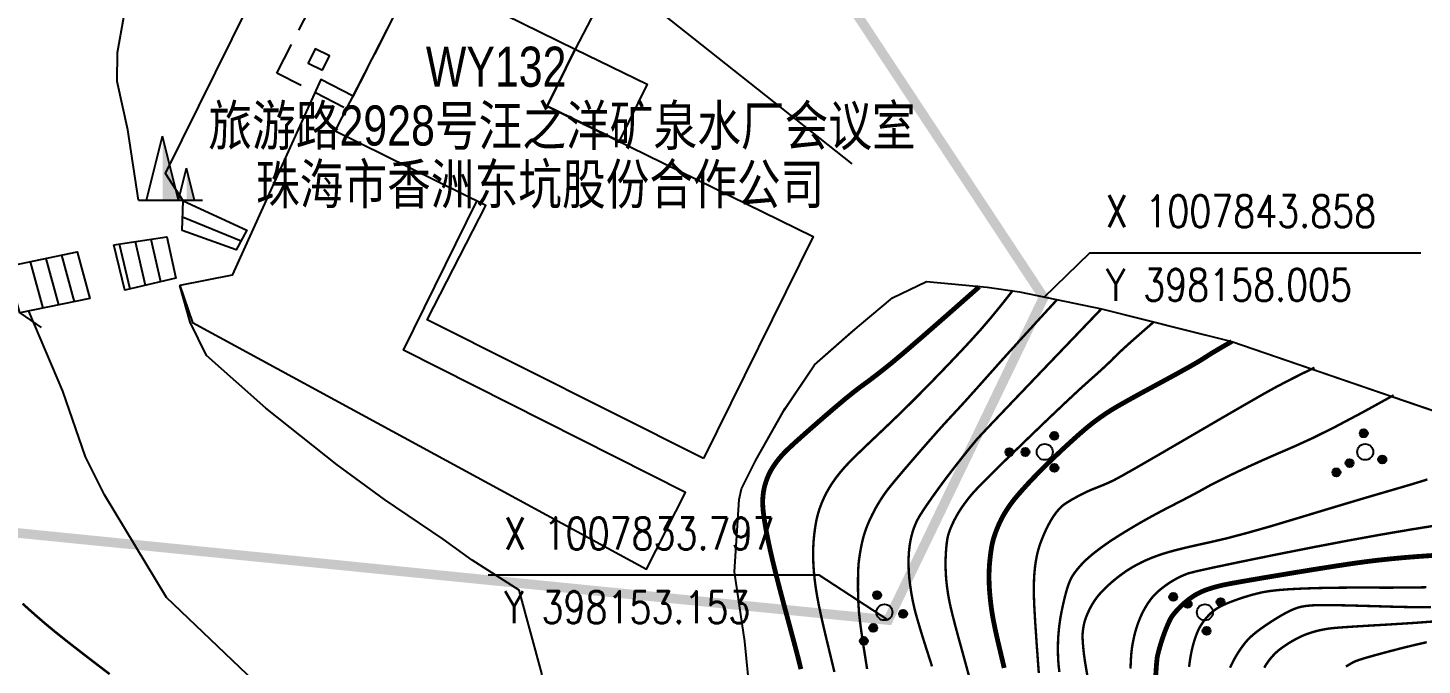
# Model space of a CAD drawing. Extents: x 396500 to 398250, y 1005980 to 1008200.
# Drawn here: x 398126.31 to 398169.81, y 1007832.39 to 1007852.26 of the extents above; entities that cross this region are included whole.
import ezdxf
from ezdxf.enums import TextEntityAlignment as Align

# ---------------------------------------------------------------- set-up
doc = ezdxf.new("R2010")
doc.units = 0
doc.header["$LTSCALE"] = 0.5
doc.linetypes.add('X5', pattern=[3, 2, -1])
doc.layers.get('0').update_dxf_attribs({"linetype": 'CONTINUOUS'})
doc.layers.add('ASSIST', color=7, linetype='CONTINUOUS', plot=False)
for name, color, linetype in [('DGX', 2, 'CONTINUOUS'), ('DLDW', 11, 'CONTINUOUS'), ('DLSS', 4, 'CONTINUOUS'), ('DMTZ', 3, 'CONTINUOUS'), ('JMD', 6, 'CONTINUOUS'), ('ZBTZ', 3, 'CONTINUOUS'), ('权属人', 160, 'CONTINUOUS'), ('用地红线', 1, 'CONTINUOUS'), ('编号', 90, 'CONTINUOUS'), ('门牌号', 1, 'CONTINUOUS')]:
    doc.layers.add(name, color=color, linetype=linetype)
doc.styles.add('HZ', font='rs.shx', dxfattribs={"width": 0.8, "bigfont": 'hztxt.shx'})
doc.styles.add('细等线体', font='长等线体_0.TTF', dxfattribs={"width": 0.8})
doc.linetypes.add('10421', pattern='A,2,[150,AAA.SHX,S=1,R=0,X=0,Y=1],1e-11', length=2)
doc.linetypes.add('10422', pattern='A,2,[150,AAA.SHX,S=1,R=0,X=0,Y=1],2,[177,AAA.SHX,S=1,R=0,X=0,Y=0.8],1e-09', length=4)
doc.linetypes.add('1161', pattern='A,0,[149,AAA.SHX,S=0.15,R=0,X=0,Y=0],-1.6', length=1.6)

# ---------------------------------------------------------------- blocks, each defined once
blk = doc.blocks.new('gc021')
for p, q in [((-1.5, 0), (-0.5, 4)), ((0.5, 0), (-0.5, 4)), ((0.5, 0), (1, 2)), ((1.5, 0), (1, 2)), ((-2, 0), (2, 0))]:
    blk.add_line(p, q)
for points in [[(-0.5, 4), (0.5, 0), (-0.5, 0)], [(1, 2), (1.5, 0), (1, 0)]]:
    blk.add_solid(points)
blk = doc.blocks.new('gc291')
blk.add_lwpolyline([(-0.5, -0.5), (0.5, -0.5), (0.5, 0.5), (-0.5, 0.5), (-0.5, -0.5)])
blk = doc.blocks.new('*U110')
at = {"linetype": 'Continuous'}
for points in [[(-0.25, 2.2), (-0.238, 2.123), (-0.238, 2.277)], [(-0.238, 2.277), (-0.202, 2.053), (-0.202, 2.347)], [(-0.202, 2.053), (-0.238, 2.277), (-0.238, 2.123)], [(-0.202, 2.347), (-0.147, 1.998), (-0.147, 2.402)], [(-0.147, 1.998), (-0.202, 2.347), (-0.202, 2.053)], [(-0.147, 2.402), (-0.077, 1.962), (-0.077, 2.438)], [(-0.077, 1.962), (-0.147, 2.402), (-0.147, 1.998)], [(-0.077, 2.438), (0, 1.95), (0, 2.45)], [(0, 1.95), (-0.077, 2.438), (-0.077, 1.962)], [(0, 2.45), (0.077, 1.962), (0.077, 2.438)], [(0.077, 1.962), (0, 2.45), (0, 1.95)], [(0.077, 2.438), (0.147, 1.998), (0.147, 2.402)], [(0.147, 1.998), (0.077, 2.438), (0.077, 1.962)], [(0.147, 2.402), (0.202, 2.053), (0.202, 2.347)], [(0.202, 2.053), (0.147, 2.402), (0.147, 1.998)], [(0.202, 2.347), (0.238, 2.123), (0.238, 2.277)], [(0.238, 2.123), (0.202, 2.347), (0.202, 2.053)], [(0.25, 2.2), (0.238, 2.277), (0.238, 2.123)]]:
    blk.add_solid(points, dxfattribs=at)
blk = doc.blocks.new('*U109')
at = {"linetype": 'Continuous'}
for points in [[(-0.25, 1.2), (-0.238, 1.123), (-0.238, 1.277)], [(-0.238, 1.277), (-0.202, 1.053), (-0.202, 1.347)], [(-0.202, 1.053), (-0.238, 1.277), (-0.238, 1.123)], [(-0.202, 1.347), (-0.147, 0.998), (-0.147, 1.402)], [(-0.147, 0.998), (-0.202, 1.347), (-0.202, 1.053)], [(-0.147, 1.402), (-0.077, 0.962), (-0.077, 1.438)], [(-0.077, 0.962), (-0.147, 1.402), (-0.147, 0.998)], [(-0.077, 1.438), (0, 0.95), (0, 1.45)], [(0, 0.95), (-0.077, 1.438), (-0.077, 0.962)], [(0, 1.45), (0.077, 0.962), (0.077, 1.438)], [(0.077, 0.962), (0, 1.45), (0, 0.95)], [(0.077, 1.438), (0.147, 0.998), (0.147, 1.402)], [(0.147, 0.998), (0.077, 1.438), (0.077, 0.962)], [(0.147, 1.402), (0.202, 1.053), (0.202, 1.347)], [(0.202, 1.053), (0.147, 1.402), (0.147, 0.998)], [(0.202, 1.347), (0.238, 1.123), (0.238, 1.277)], [(0.238, 1.123), (0.202, 1.347), (0.202, 1.053)], [(0.25, 1.2), (0.238, 1.277), (0.238, 1.123)]]:
    blk.add_solid(points, dxfattribs=at)
blk = doc.blocks.new('*U108')
at = {"linetype": 'Continuous'}
for points in [[(-1.25, -0.6), (-1.238, -0.677), (-1.238, -0.523)], [(-1.238, -0.523), (-1.202, -0.747), (-1.202, -0.453)], [(-1.202, -0.747), (-1.238, -0.523), (-1.238, -0.677)], [(-1.202, -0.453), (-1.147, -0.802), (-1.147, -0.398)], [(-1.147, -0.802), (-1.202, -0.453), (-1.202, -0.747)], [(-1.147, -0.398), (-1.077, -0.838), (-1.077, -0.362)], [(-1.077, -0.838), (-1.147, -0.398), (-1.147, -0.802)], [(-1.077, -0.362), (-1, -0.85), (-1, -0.35)], [(-1, -0.85), (-1.077, -0.362), (-1.077, -0.838)], [(-1, -0.35), (-0.923, -0.838), (-0.923, -0.362)], [(-0.923, -0.838), (-1, -0.35), (-1, -0.85)], [(-0.923, -0.362), (-0.853, -0.802), (-0.853, -0.398)], [(-0.853, -0.802), (-0.923, -0.362), (-0.923, -0.838)], [(-0.853, -0.398), (-0.798, -0.747), (-0.798, -0.453)], [(-0.798, -0.747), (-0.853, -0.398), (-0.853, -0.802)], [(-0.798, -0.453), (-0.762, -0.677), (-0.762, -0.523)], [(-0.762, -0.677), (-0.798, -0.453), (-0.798, -0.747)], [(-0.75, -0.6), (-0.762, -0.523), (-0.762, -0.677)]]:
    blk.add_solid(points, dxfattribs=at)
blk = doc.blocks.new('*U107')
at = {"linetype": 'Continuous'}
for points in [[(0.75, -0.6), (0.762, -0.677), (0.762, -0.523)], [(0.762, -0.523), (0.798, -0.747), (0.798, -0.453)], [(0.798, -0.747), (0.762, -0.523), (0.762, -0.677)], [(0.798, -0.453), (0.853, -0.802), (0.853, -0.398)], [(0.853, -0.802), (0.798, -0.453), (0.798, -0.747)], [(0.853, -0.398), (0.923, -0.838), (0.923, -0.362)], [(0.923, -0.838), (0.853, -0.398), (0.853, -0.802)], [(0.923, -0.362), (1, -0.85), (1, -0.35)], [(1, -0.85), (0.923, -0.362), (0.923, -0.838)], [(1, -0.35), (1.077, -0.838), (1.077, -0.362)], [(1.077, -0.838), (1, -0.35), (1, -0.85)], [(1.077, -0.362), (1.147, -0.802), (1.147, -0.398)], [(1.147, -0.802), (1.077, -0.362), (1.077, -0.838)], [(1.147, -0.398), (1.202, -0.747), (1.202, -0.453)], [(1.202, -0.747), (1.147, -0.398), (1.147, -0.802)], [(1.202, -0.453), (1.238, -0.677), (1.238, -0.523)], [(1.238, -0.677), (1.202, -0.453), (1.202, -0.747)], [(1.25, -0.6), (1.238, -0.523), (1.238, -0.677)]]:
    blk.add_solid(points, dxfattribs=at)
blk = doc.blocks.new('gc160')
for centre, radius in [((0, 2.2), 0.25), ((0, 1.2), 0.25), ((0, 0), 0.5), ((-1, -0.6), 0.25), ((1, -0.6), 0.25)]:
    blk.add_circle(centre, radius)
at = {"linetype": 'Continuous'}
for name in ['*U110', '*U109', '*U108', '*U107']:
    blk.add_blockref(name, (0, 0), dxfattribs=at)

msp = doc.modelspace()

# ---------------------------------------------------------------- linework, layer by layer
at = {"layer": 'ASSIST', "linetype": '1161', "flags": 128}
msp.add_lwpolyline([(398142.02, 1007800), (398142.399, 1007801.54), (398142.633, 1007802.773), (398142.931, 1007803.579), (398144.715, 1007805.754), (398145.584, 1007806.956), (398146.799, 1007807.848), (398147.861, 1007808.093), (398149.129, 1007808.343), (398150.764, 1007808.784), (398151.939, 1007809.304), (398152.806, 1007810.069), (398152.944, 1007810.789), (398152.788, 1007811.606), (398151.833, 1007813.402), (398150.283, 1007816.089), (398149.271, 1007817.523), (398148.366, 1007819.301), (398147.802, 1007820.892), (398147.709, 1007822.194), (398147.751, 1007823.22), (398147.993, 1007825.125), (398148.563, 1007828.764), (398148.89, 1007831.01), (398148.677, 1007833.131), (398148.356, 1007835.297), (398148.501, 1007837.554), (398148.576, 1007837.886), (398149.025, 1007838.785), (398149.904, 1007840.345), (398150.85, 1007841.759), (398152.198, 1007842.928), (398153.283, 1007843.843), (398154.353, 1007844.354), (398156.242, 1007844.174), (398157.251, 1007844.031), (398159.807, 1007843.503), (398162.288, 1007842.879), (398163.871, 1007842.482), (398165.328, 1007841.983), (398166.696, 1007841.514), (398168.45, 1007840.912), (398173.781, 1007839.09), (398176.049, 1007838.337), (398178.161, 1007837.694), (398180.78, 1007836.928), (398182.566, 1007836.552), (398184.62, 1007836.189), (398186.394, 1007835.99), (398187.912, 1007836.12), (398189.201, 1007837.141), (398189.776, 1007838.251), (398190.12, 1007840.29), (398190.17, 1007842.598), (398190.403, 1007844.951), (398189.043, 1007847.627), (398186.439, 1007850.026), (398182.225, 1007851.659), (398179.103, 1007852.385), (398176.647, 1007852.937), (398174.727, 1007853.334), (398173.11, 1007853.669), (398168.439, 1007854.649), (398165.563, 1007855.29), (398158.789, 1007856.801), (398153.979, 1007858.808), (398149.396, 1007860.72), (398144.127, 1007864.7), (398142.759, 1007865.981), (398141.282, 1007867.363), (398140.55, 1007868.563), (398140.208, 1007869.78), (398140.511, 1007870.688), (398141.35, 1007871.773), (398142.86, 1007872.958), (398144.688, 1007874.352), (398146.121, 1007875.954), (398147.886, 1007878.704), (398148.807, 1007881.026), (398149.69, 1007882.6), (398150.822, 1007883.944), (398152.833, 1007885.552), (398155.084, 1007887.155), (398157.453, 1007888.399), (398159.821, 1007889.906), (398164.065, 1007891.774), (398167.151, 1007892.546), (398170.237, 1007892.763), (398172.231, 1007893.077), (398178.906, 1007894.329), (398187.893, 1007896.515), (398196.105, 1007897.363), (398198.497, 1007897.051), (398200.566, 1007896.587), (398204.507, 1007893.102), (398206.423, 1007891.187), (398209.498, 1007887.729), (398210.612, 1007887.806), (398213.195, 1007888.289), (398215.918, 1007889.203), (398220.573, 1007891.299), (398223.366, 1007894.936), (398225.772, 1007898.967), (398226.909, 1007900.593), (398227.45, 1007901.366), (398230.002, 1007904.286), (398230.914, 1007907.707), (398230.508, 1007910.965), (398230.735, 1007912.853), (398231.346, 1007914.53), (398231.704, 1007915.899), (398231.592, 1007917.4), (398230.516, 1007919.105), (398228.421, 1007920.266), (398226.188, 1007921.034), (398222.702, 1007920.758), (398220.157, 1007919.683), (398213.382, 1007916.314), (398211.653, 1007915.256), (398209.807, 1007914.296), (398207.213, 1007913.194), (398202.736, 1007911.958), (398198.513, 1007911.002), (398193.866, 1007910.829), (398191.118, 1007910.959), (398186.311, 1007911.089), (398183.26, 1007910.44), (398179.978, 1007908.815), (398175.69, 1007907.289), (398170.96, 1007906.391), (398164.865, 1007905.89), (398161.238, 1007904.319), (398157.823, 1007902.535), (398156.043, 1007901.477), (398153.127, 1007900.483), (398149.688, 1007899.603), (398147.117, 1007899.74), (398147.354, 1007906.259), (398146.727, 1007907.847), (398146.513, 1007910.403), (398146.692, 1007913.316), (398146.601, 1007914.543), (398146.316, 1007915.086), (398146.17, 1007915.27), (398146.043, 1007915.397), (398143.818, 1007916.025), (398133.841, 1007918.172), (398117.646, 1007921.722), (398115.495, 1007921.191), (398113.43, 1007918.324), (398111.271, 1007914.72), (398111.659, 1007911.426), (398111.138, 1007910.755), (398109.996, 1007910.755), (398105.411, 1007912.155), (398094.726, 1007914.446), (398089.329, 1007915.756), (398084.446, 1007917.001), (398081.014, 1007918.354), (398077.754, 1007918.158), (398074.291, 1007917.473), (398072.136, 1007917.258), (398058.971, 1007918.699), (398029.655, 1007921.908), (398021.04, 1007925.602), (398010.909, 1007927.444), (398008.421, 1007927.59), (398003.074, 1007927.335), (398001.194, 1007927.455), (398000.225, 1007927.796), (398000.036, 1007927.87)], dxfattribs=at)
at = {"layer": 'ASSIST', "linetype": 'Continuous', "flags": 128}
for points in [[(398131.123, 1007845.943), (398131.159, 1007846.866), (398133.145, 1007845.956), (398132.812, 1007845.343)], [(398128.998, 1007845.5), (398130.645, 1007845.75), (398130.929, 1007844.463), (398129.333, 1007844.085)], [(398125.664, 1007844.821), (398127.848, 1007845.276), (398128.244, 1007843.827), (398126.06, 1007843.372)]]:
    msp.add_lwpolyline(points, close=True, dxfattribs=at)
at = {"layer": 'DGX', "color": 3, "linetype": 'Continuous', "lineweight": -2, "const_width": 0.15}
for points in [[(398150.43, 1007832.267), (398150.341, 1007832.628), (398150.216, 1007833.103), (398150.057, 1007833.694), (398149.893, 1007834.302), (398149.754, 1007834.829), (398149.64, 1007835.274), (398149.55, 1007835.639), (398149.477, 1007835.953), (398149.413, 1007836.25), (398149.357, 1007836.529), (398149.311, 1007836.79), (398149.274, 1007837.027), (398149.25, 1007837.233), (398149.238, 1007837.408), (398149.238, 1007837.554), (398149.248, 1007837.68), (398149.263, 1007837.799), (398149.284, 1007837.911), (398149.311, 1007838.016), (398149.341, 1007838.114), (398149.373, 1007838.204), (398149.407, 1007838.288), (398149.442, 1007838.363), (398149.479, 1007838.436), (398149.522, 1007838.511), (398149.57, 1007838.587), (398149.622, 1007838.664), (398149.68, 1007838.744), (398149.745, 1007838.826), (398149.817, 1007838.912), (398149.897, 1007839), (398150.028, 1007839.13), (398150.256, 1007839.341), (398150.581, 1007839.631), (398151.003, 1007840.002), (398151.439, 1007840.378), (398151.804, 1007840.686), (398152.099, 1007840.924), (398152.324, 1007841.094), (398152.525, 1007841.24), (398152.748, 1007841.409), (398152.993, 1007841.6), (398153.26, 1007841.814), (398153.639, 1007842.132), (398154.221, 1007842.633), (398155.004, 1007843.318), (398155.99, 1007844.186)], [(398163.871, 1007842.482), (398163.578, 1007842.314), (398163.336, 1007842.172), (398163.145, 1007842.055), (398163.005, 1007841.963), (398162.831, 1007841.855), (398162.54, 1007841.688), (398162.13, 1007841.461), (398161.603, 1007841.175), (398161.07, 1007840.887), (398160.644, 1007840.652), (398160.326, 1007840.472), (398160.115, 1007840.347), (398159.959, 1007840.246), (398159.805, 1007840.141), (398159.653, 1007840.032), (398159.504, 1007839.919), (398159.336, 1007839.783), (398159.129, 1007839.605), (398158.882, 1007839.384), (398158.596, 1007839.122), (398158.302, 1007838.845), (398158.032, 1007838.583), (398157.786, 1007838.335), (398157.564, 1007838.102), (398157.37, 1007837.89), (398157.209, 1007837.707), (398157.08, 1007837.553), (398156.984, 1007837.427), (398156.908, 1007837.319), (398156.841, 1007837.217), (398156.782, 1007837.121), (398156.731, 1007837.032), (398156.684, 1007836.944), (398156.639, 1007836.851), (398156.595, 1007836.755), (398156.553, 1007836.654), (398156.513, 1007836.553), (398156.478, 1007836.454), (398156.446, 1007836.357), (398156.42, 1007836.262), (398156.395, 1007836.157), (398156.372, 1007836.028), (398156.35, 1007835.876), (398156.329, 1007835.701), (398156.312, 1007835.512), (398156.302, 1007835.322), (398156.299, 1007835.128), (398156.303, 1007834.933), (398156.314, 1007834.732), (398156.331, 1007834.525), (398156.354, 1007834.311), (398156.384, 1007834.09), (398156.426, 1007833.837), (398156.488, 1007833.527), (398156.57, 1007833.158), (398156.671, 1007832.733), (398156.773, 1007832.305)], [(398170.15, 1007835.811), (398169.672, 1007835.779), (398169.251, 1007835.745), (398168.844, 1007835.707), (398168.452, 1007835.666), (398168.074, 1007835.62), (398167.642, 1007835.561), (398167.087, 1007835.477), (398166.408, 1007835.37), (398165.605, 1007835.239), (398164.83, 1007835.109), (398164.234, 1007835.007), (398163.817, 1007834.932), (398163.579, 1007834.884), (398163.433, 1007834.848), (398163.294, 1007834.81), (398163.162, 1007834.769), (398163.036, 1007834.725), (398162.915, 1007834.675), (398162.797, 1007834.616), (398162.682, 1007834.548), (398162.57, 1007834.47), (398162.464, 1007834.387), (398162.366, 1007834.305), (398162.277, 1007834.222), (398162.196, 1007834.139), (398162.125, 1007834.06), (398162.066, 1007833.989), (398162.018, 1007833.926), (398161.981, 1007833.871), (398161.949, 1007833.813), (398161.913, 1007833.739), (398161.873, 1007833.649), (398161.829, 1007833.544), (398161.784, 1007833.429), (398161.74, 1007833.309), (398161.698, 1007833.186), (398161.657, 1007833.057), (398161.62, 1007832.932), (398161.589, 1007832.818), (398161.564, 1007832.715), (398161.544, 1007832.624), (398161.523, 1007832.404), (398161.491, 1007831.918)]]:
    msp.add_lwpolyline(points, dxfattribs=at)
at = {"layer": 'DGX', "linetype": 'Continuous', "const_width": 0.075}
for points in [[(398157.042, 1007844.076), (398156.699, 1007843.64), (398156.369, 1007843.237), (398156.052, 1007842.867), (398155.747, 1007842.529), (398155.442, 1007842.201), (398155.118, 1007841.859), (398154.779, 1007841.505), (398154.421, 1007841.137), (398154.05, 1007840.76), (398153.667, 1007840.38), (398153.271, 1007839.997), (398152.864, 1007839.61), (398152.49, 1007839.256), (398152.194, 1007838.971), (398151.976, 1007838.755), (398151.836, 1007838.609), (398151.739, 1007838.499), (398151.65, 1007838.393), (398151.569, 1007838.291), (398151.496, 1007838.194), (398151.43, 1007838.099), (398151.368, 1007838.005), (398151.311, 1007837.913), (398151.258, 1007837.822), (398151.21, 1007837.731), (398151.164, 1007837.639), (398151.121, 1007837.546), (398151.081, 1007837.453), (398151.044, 1007837.356), (398151.008, 1007837.257), (398150.976, 1007837.154), (398150.946, 1007837.048), (398150.918, 1007836.929), (398150.891, 1007836.787), (398150.866, 1007836.622), (398150.842, 1007836.434), (398150.823, 1007836.228), (398150.813, 1007836.011), (398150.812, 1007835.783), (398150.819, 1007835.544), (398150.836, 1007835.295), (398150.862, 1007835.04), (398150.897, 1007834.777), (398150.942, 1007834.507), (398151.003, 1007834.192), (398151.09, 1007833.791), (398151.203, 1007833.306), (398151.341, 1007832.736), (398151.475, 1007832.178)], [(398158.423, 1007843.789), (398157.774, 1007843.082), (398157.2, 1007842.453), (398156.701, 1007841.902), (398156.279, 1007841.429), (398155.918, 1007841.024), (398155.608, 1007840.678), (398155.347, 1007840.392), (398155.135, 1007840.165), (398154.924, 1007839.937), (398154.663, 1007839.647), (398154.352, 1007839.294), (398153.991, 1007838.879), (398153.644, 1007838.476), (398153.376, 1007838.158), (398153.184, 1007837.924), (398153.071, 1007837.776), (398152.999, 1007837.672), (398152.932, 1007837.571), (398152.87, 1007837.473), (398152.813, 1007837.378), (398152.759, 1007837.282), (398152.705, 1007837.18), (398152.651, 1007837.074), (398152.597, 1007836.963), (398152.546, 1007836.85), (398152.5, 1007836.74), (398152.458, 1007836.631), (398152.422, 1007836.525), (398152.389, 1007836.416), (398152.358, 1007836.3), (398152.33, 1007836.178), (398152.304, 1007836.049), (398152.28, 1007835.919), (398152.261, 1007835.795), (398152.244, 1007835.678), (398152.231, 1007835.567), (398152.222, 1007835.44), (398152.215, 1007835.273), (398152.211, 1007835.067), (398152.21, 1007834.822), (398152.214, 1007834.56), (398152.224, 1007834.302), (398152.242, 1007834.049), (398152.267, 1007833.801), (398152.311, 1007833.468), (398152.387, 1007832.957), (398152.495, 1007832.271)], [(398159.807, 1007843.503), (398158.176, 1007841.802), (398156.986, 1007840.557), (398156.236, 1007839.77), (398155.927, 1007839.439), (398155.823, 1007839.315), (398155.687, 1007839.15), (398155.521, 1007838.942), (398155.323, 1007838.692), (398155.114, 1007838.423), (398154.913, 1007838.158), (398154.72, 1007837.897), (398154.535, 1007837.639), (398154.37, 1007837.402), (398154.236, 1007837.203), (398154.134, 1007837.042), (398154.064, 1007836.919), (398154.012, 1007836.81), (398153.963, 1007836.689), (398153.919, 1007836.558), (398153.879, 1007836.416), (398153.846, 1007836.263), (398153.819, 1007836.099), (398153.801, 1007835.925), (398153.79, 1007835.74), (398153.787, 1007835.546), (398153.794, 1007835.342), (398153.81, 1007835.129), (398153.835, 1007834.907), (398153.868, 1007834.682), (398153.907, 1007834.461), (398153.952, 1007834.245), (398154.004, 1007834.032), (398154.078, 1007833.769), (398154.188, 1007833.401), (398154.336, 1007832.929), (398154.521, 1007832.353)], [(398161.443, 1007843.098), (398160.98, 1007842.694), (398160.618, 1007842.373), (398160.357, 1007842.134), (398160.198, 1007841.978), (398160.07, 1007841.849), (398159.902, 1007841.69), (398159.695, 1007841.501), (398159.448, 1007841.282), (398159.123, 1007840.989), (398158.681, 1007840.577), (398158.122, 1007840.047), (398157.446, 1007839.397), (398156.79, 1007838.761), (398156.29, 1007838.269), (398155.948, 1007837.922), (398155.762, 1007837.719), (398155.659, 1007837.592), (398155.565, 1007837.469), (398155.48, 1007837.351), (398155.404, 1007837.239), (398155.335, 1007837.129), (398155.272, 1007837.018), (398155.213, 1007836.907), (398155.16, 1007836.797), (398155.112, 1007836.689), (398155.073, 1007836.59), (398155.041, 1007836.499), (398155.017, 1007836.416), (398154.997, 1007836.321), (398154.98, 1007836.197), (398154.964, 1007836.044), (398154.951, 1007835.861), (398154.943, 1007835.661), (398154.943, 1007835.459), (398154.95, 1007835.254), (398154.965, 1007835.046), (398154.988, 1007834.835), (398155.018, 1007834.623), (398155.057, 1007834.408), (398155.103, 1007834.192), (398155.163, 1007833.944), (398155.243, 1007833.634), (398155.343, 1007833.261), (398155.463, 1007832.827), (398155.584, 1007832.385), (398155.691, 1007831.99)], [(398166.454, 1007841.669), (398166.108, 1007841.5), (398165.79, 1007841.341), (398165.499, 1007841.192), (398165.236, 1007841.053), (398164.884, 1007840.858), (398164.327, 1007840.539), (398163.564, 1007840.098), (398162.595, 1007839.534), (398161.641, 1007838.979), (398160.922, 1007838.564), (398160.44, 1007838.291), (398160.192, 1007838.157), (398160.061, 1007838.095), (398159.925, 1007838.035), (398159.786, 1007837.977), (398159.642, 1007837.921), (398159.494, 1007837.862), (398159.343, 1007837.794), (398159.187, 1007837.718), (398159.026, 1007837.633), (398158.877, 1007837.549), (398158.754, 1007837.475), (398158.658, 1007837.412), (398158.588, 1007837.359), (398158.53, 1007837.306), (398158.469, 1007837.24), (398158.405, 1007837.163), (398158.338, 1007837.073), (398158.27, 1007836.972), (398158.202, 1007836.857), (398158.134, 1007836.73), (398158.066, 1007836.59), (398158.002, 1007836.446), (398157.945, 1007836.307), (398157.895, 1007836.173), (398157.853, 1007836.044), (398157.816, 1007835.911), (398157.784, 1007835.767), (398157.757, 1007835.611), (398157.733, 1007835.443), (398157.715, 1007835.26), (398157.703, 1007835.059), (398157.697, 1007834.841), (398157.697, 1007834.604), (398157.709, 1007834.266), (398157.739, 1007833.744), (398157.787, 1007833.037), (398157.852, 1007832.146)], [(398168.922, 1007840.807), (398167.956, 1007840.275), (398167.114, 1007839.829), (398166.397, 1007839.472), (398165.804, 1007839.202), (398165.295, 1007838.983), (398164.831, 1007838.779), (398164.411, 1007838.589), (398164.036, 1007838.414), (398163.709, 1007838.257), (398163.433, 1007838.12), (398163.209, 1007838.005), (398163.036, 1007837.91), (398162.868, 1007837.816), (398162.658, 1007837.703), (398162.405, 1007837.57), (398162.11, 1007837.418), (398161.809, 1007837.263), (398161.538, 1007837.12), (398161.297, 1007836.989), (398161.086, 1007836.87), (398160.892, 1007836.758), (398160.702, 1007836.645), (398160.515, 1007836.532), (398160.333, 1007836.419), (398160.154, 1007836.305), (398159.979, 1007836.187), (398159.808, 1007836.065), (398159.642, 1007835.94), (398159.486, 1007835.815), (398159.347, 1007835.693), (398159.225, 1007835.574), (398159.12, 1007835.459), (398159.032, 1007835.353), (398158.961, 1007835.26), (398158.906, 1007835.18), (398158.867, 1007835.113), (398158.838, 1007835.051), (398158.808, 1007834.982), (398158.78, 1007834.907), (398158.751, 1007834.826), (398158.722, 1007834.73), (398158.69, 1007834.614), (398158.655, 1007834.476), (398158.617, 1007834.316), (398158.581, 1007834.151), (398158.55, 1007833.999), (398158.525, 1007833.858), (398158.506, 1007833.73), (398158.49, 1007833.608), (398158.477, 1007833.488), (398158.466, 1007833.369), (398158.458, 1007833.251), (398158.452, 1007833.129), (398158.449, 1007832.997), (398158.448, 1007832.855), (398158.451, 1007832.703), (398158.458, 1007832.541), (398158.472, 1007832.366), (398158.494, 1007832.178)], [(398159.365, 1007832.072), (398159.297, 1007832.473), (398159.258, 1007832.753), (398159.237, 1007832.955), (398159.224, 1007833.121), (398159.217, 1007833.251), (398159.217, 1007833.345), (398159.223, 1007833.422), (398159.233, 1007833.505), (398159.247, 1007833.592), (398159.265, 1007833.683), (398159.291, 1007833.781), (398159.328, 1007833.888), (398159.375, 1007834.005), (398159.434, 1007834.13), (398159.501, 1007834.256), (398159.574, 1007834.376), (398159.652, 1007834.488), (398159.736, 1007834.593), (398159.828, 1007834.694), (398159.93, 1007834.798), (398160.042, 1007834.902), (398160.163, 1007835.008), (398160.289, 1007835.111), (398160.414, 1007835.207), (398160.538, 1007835.296), (398160.661, 1007835.377), (398160.787, 1007835.454), (398160.921, 1007835.528), (398161.062, 1007835.6), (398161.21, 1007835.669), (398161.368, 1007835.735), (398161.537, 1007835.799), (398161.719, 1007835.861), (398161.913, 1007835.92), (398162.144, 1007835.983), (398162.438, 1007836.055), (398162.795, 1007836.137), (398163.215, 1007836.229), (398163.724, 1007836.348), (398164.348, 1007836.513), (398165.087, 1007836.722), (398165.941, 1007836.978), (398166.811, 1007837.241), (398167.595, 1007837.476), (398168.295, 1007837.683), (398168.909, 1007837.862), (398169.462, 1007838.024), (398169.977, 1007838.181)], [(398170.384, 1007836.769), (398169.478, 1007836.623), (398168.536, 1007836.463), (398167.511, 1007836.277), (398166.401, 1007836.066), (398165.207, 1007835.829), (398164.111, 1007835.606), (398163.297, 1007835.435), (398162.763, 1007835.317), (398162.511, 1007835.252), (398162.401, 1007835.209), (398162.292, 1007835.162), (398162.185, 1007835.109), (398162.08, 1007835.051), (398161.978, 1007834.99), (398161.88, 1007834.926), (398161.786, 1007834.86), (398161.696, 1007834.792), (398161.612, 1007834.723), (398161.537, 1007834.656), (398161.47, 1007834.591), (398161.412, 1007834.528), (398161.359, 1007834.462), (398161.306, 1007834.391), (398161.253, 1007834.314), (398161.2, 1007834.231), (398161.149, 1007834.143), (398161.099, 1007834.05), (398161.052, 1007833.952), (398161.007, 1007833.849), (398160.964, 1007833.742), (398160.925, 1007833.634), (398160.89, 1007833.523), (398160.858, 1007833.411), (398160.83, 1007833.298), (398160.805, 1007833.185), (398160.783, 1007833.074), (398160.764, 1007832.963), (398160.747, 1007832.839), (398160.733, 1007832.684), (398160.722, 1007832.5), (398160.713, 1007832.286)], [(398169.942, 1007834.82), (398169.621, 1007834.813), (398169.211, 1007834.809), (398168.713, 1007834.808), (398168.126, 1007834.809), (398167.521, 1007834.809), (398166.97, 1007834.804), (398166.472, 1007834.793), (398166.027, 1007834.777), (398165.639, 1007834.757), (398165.31, 1007834.731), (398165.041, 1007834.7), (398164.83, 1007834.664), (398164.647, 1007834.621), (398164.456, 1007834.57), (398164.258, 1007834.51), (398164.053, 1007834.441), (398163.86, 1007834.371), (398163.697, 1007834.306), (398163.564, 1007834.245), (398163.461, 1007834.19), (398163.377, 1007834.136), (398163.298, 1007834.078), (398163.225, 1007834.017), (398163.159, 1007833.953), (398163.096, 1007833.886), (398163.036, 1007833.814), (398162.979, 1007833.738), (398162.924, 1007833.658), (398162.872, 1007833.57), (398162.823, 1007833.471), (398162.776, 1007833.361), (398162.732, 1007833.24), (398162.692, 1007833.112), (398162.655, 1007832.982), (398162.624, 1007832.85), (398162.597, 1007832.716), (398162.574, 1007832.585), (398162.556, 1007832.458), (398162.542, 1007832.337)], [(398126.148, 1007834.308), (398126.365, 1007834.112), (398126.596, 1007833.908), (398126.84, 1007833.697), (398127.154, 1007833.437), (398127.596, 1007833.086), (398128.166, 1007832.644), (398128.863, 1007832.111)], [(398163.819, 1007832.312), (398163.883, 1007832.445), (398163.948, 1007832.571), (398164.015, 1007832.69), (398164.084, 1007832.801), (398164.154, 1007832.906), (398164.224, 1007833.002), (398164.293, 1007833.091), (398164.362, 1007833.172), (398164.44, 1007833.252), (398164.538, 1007833.34), (398164.654, 1007833.434), (398164.789, 1007833.534), (398164.936, 1007833.637), (398165.088, 1007833.738), (398165.245, 1007833.837), (398165.406, 1007833.934), (398165.563, 1007834.022), (398165.706, 1007834.094), (398165.834, 1007834.149), (398165.948, 1007834.189), (398166.066, 1007834.217), (398166.203, 1007834.239), (398166.36, 1007834.254), (398166.537, 1007834.263), (398166.784, 1007834.265), (398167.15, 1007834.261), (398167.634, 1007834.25), (398168.236, 1007834.233), (398168.848, 1007834.215), (398169.361, 1007834.203), (398169.774, 1007834.198), (398170.088, 1007834.198)], [(398169.956, 1007833.107), (398169.532, 1007833.009), (398169.111, 1007832.905), (398168.692, 1007832.796), (398168.317, 1007832.694), (398168.031, 1007832.613), (398167.833, 1007832.551), (398167.723, 1007832.51), (398167.655, 1007832.477), (398167.585, 1007832.438), (398167.511, 1007832.395), (398167.434, 1007832.346)]]:
    msp.add_lwpolyline(points, dxfattribs=at)
at = {"layer": 'DGX', "linetype": 'Continuous', "const_width": 0.075, "flags": 128}
msp.add_lwpolyline([(398164.885, 1007832.312), (398164.936, 1007832.397), (398164.992, 1007832.48), (398165.051, 1007832.56), (398165.114, 1007832.637), (398165.181, 1007832.71), (398165.251, 1007832.781), (398165.33, 1007832.85), (398165.421, 1007832.921), (398165.524, 1007832.994), (398165.639, 1007833.069), (398165.758, 1007833.141), (398165.872, 1007833.204), (398165.981, 1007833.26), (398166.086, 1007833.309), (398166.19, 1007833.351), (398166.299, 1007833.39), (398166.411, 1007833.426), (398166.527, 1007833.458), (398166.647, 1007833.486), (398166.77, 1007833.51), (398166.896, 1007833.53), (398167.024, 1007833.546), (398167.233, 1007833.564), (398167.597, 1007833.589), (398168.118, 1007833.621), (398168.794, 1007833.66), (398169.575, 1007833.709), (398170.409, 1007833.771)], dxfattribs=at)
at = {"layer": 'DLSS', "linetype": 'Continuous'}
msp.add_line((398126.06, 1007843.372), (398126.722, 1007842.923), dxfattribs=at)
at = {"layer": 'DMTZ', "linetype": '10422', "flags": 128}
msp.add_lwpolyline([(398131.754, 1007856.453), (398135.506, 1007860.926), (398141.691, 1007856.205), (398152.019, 1007848.027)], dxfattribs=at)
at = {"layer": 'DMTZ', "linetype": '10421', "flags": 128}
for points in [[(398129.764, 1007846.885), (398129.431, 1007849.08), (398129.095, 1007850.591), (398129.106, 1007851.492), (398129.301, 1007852.597), (398129.476, 1007854.082), (398130.518, 1007855.795), (398131.754, 1007856.453)], [(398132.459, 1007800), (398136.052, 1007803.633), (398137.215, 1007804.791), (398140.579, 1007808.632), (398142.569, 1007811.758), (398143.343, 1007813.348), (398143.566, 1007814.566), (398143.083, 1007815.732), (398142.285, 1007816.921), (398139.52, 1007818.564), (398138.241, 1007820.015), (398138.258, 1007820.856), (398138.734, 1007822.667), (398140.189, 1007825.08), (398141.485, 1007827.521), (398142.203, 1007830.423), (398142.343, 1007832.133), (398141.643, 1007834.725), (398140.172, 1007835.665), (398139.271, 1007836.324), (398137.437, 1007837.552), (398135.959, 1007838.636), (398133.739, 1007840.402), (398131.882, 1007842.042), (398131.378, 1007843.087), (398131.051, 1007844.229)], [(398138.413, 1007819.792), (398136.322, 1007822.636), (398134.488, 1007828.671), (398133.841, 1007831.45), (398130.636, 1007834.498), (398128.705, 1007837.705), (398128.106, 1007838.884), (398127.404, 1007840.938), (398126.338, 1007843.43)]]:
    msp.add_lwpolyline(points, dxfattribs=at)
at = {"layer": 'DMTZ', "linetype": '10421'}
msp.add_lwpolyline([(398148.89, 1007831.01), (398148.677, 1007833.131), (398148.356, 1007835.297), (398148.501, 1007837.554), (398148.576, 1007837.886), (398149.025, 1007838.785), (398149.938, 1007840.405), (398150.85, 1007841.759), (398151.998, 1007842.76), (398153.283, 1007843.843), (398154.353, 1007844.354), (398156.242, 1007844.174), (398157.251, 1007844.031), (398159.807, 1007843.503), (398163.876, 1007842.48), (398173.318, 1007839.243)], dxfattribs=at)
at = {"layer": 'JMD', "linetype": 'Continuous'}
for p, q in [((398131.159, 1007846.866), (398133.145, 1007845.956)), ((398131.14, 1007846.366), (398132.965, 1007845.624)), ((398129.162, 1007845.525), (398129.492, 1007844.123)), ((398129.656, 1007845.6), (398129.971, 1007844.236)), ((398130.151, 1007845.675), (398130.45, 1007844.35)), ((398130.645, 1007845.75), (398130.929, 1007844.463)), ((398126.38, 1007844.97), (398126.776, 1007843.521)), ((398126.869, 1007845.072), (398127.265, 1007843.623)), ((398127.359, 1007845.174), (398127.755, 1007843.725)), ((398127.848, 1007845.276), (398128.244, 1007843.827))]:
    msp.add_line(p, q, dxfattribs=at)
at = {"layer": 'JMD', "linetype": 'X5', "elevation": 30.86, "flags": 128}
msp.add_lwpolyline([(398134.084, 1007850.851), (398135.893, 1007854.399), (398138.067, 1007853.29), (398136.257, 1007849.742)], close=True, dxfattribs=at)
at = {"layer": 'JMD', "linetype": 'Continuous', "flags": 128}
for points in [[(398147.392, 1007838.831), (398138.773, 1007843.161), (398140.596, 1007846.721), (398135.9, 1007849.042), (398138.444, 1007854.029), (398143.39, 1007851.601), (398142.518, 1007849.824), (398150.81, 1007845.762)], [(398143.39, 1007851.601), (398145.631, 1007850.509), (398144.759, 1007848.732), (398142.518, 1007849.824)]]:
    msp.add_lwpolyline(points, close=True, dxfattribs=at)
for points in [[(398131.123, 1007845.943), (398131.159, 1007846.866)], [(398133.145, 1007845.956), (398132.812, 1007845.343)], [(398128.998, 1007845.5), (398130.645, 1007845.75)], [(398125.664, 1007844.821), (398127.848, 1007845.276)], [(398130.929, 1007844.463), (398129.333, 1007844.085)], [(398128.244, 1007843.827), (398126.06, 1007843.372)]]:
    msp.add_lwpolyline(points, dxfattribs=at)
at = {"layer": 'ZBTZ', "linetype": '1161', "flags": 128}
msp.add_lwpolyline([(398131.159, 1007846.866), (398130.604, 1007847.717), (398135.792, 1007858.206), (398144.633, 1007853.999), (398143.39, 1007851.601)], dxfattribs=at)
at = {"layer": 'ZBTZ', "linetype": '1161', "elevation": 29.683, "flags": 128}
msp.add_lwpolyline([(398136.459, 1007850.138), (398135.454, 1007850.651), (398132.69, 1007844.556), (398131.051, 1007844.229), (398131.445, 1007843.071), (398145.613, 1007835.385), (398146.83, 1007837.774), (398138.028, 1007842.215), (398140.322, 1007846.856)], dxfattribs=at)
at = {"layer": '用地红线', "linetype": 'Continuous', "const_width": 0.3, "flags": 128}
msp.add_lwpolyline([(397985.99, 1007958.873), (397994.886, 1007951.334), (397991.714, 1007943.294), (397994.633, 1007931.78), (398111.614, 1007912.186), (398114.221, 1007921.868), (398145.022, 1007916.936), (398159.924, 1007899.022), (398177.701, 1007902.488), (398177.458, 1007896.511), (398139.84, 1007871.366), (398158.004, 1007843.858), (398153.153, 1007833.797), (398105.345, 1007838.578), (398095.539, 1007849.972), (398034.306, 1007851.206), (398029.668, 1007841.121), (397918.334, 1007848.805), (397904.655, 1007861.515), (397920.251, 1007877.673), (397930.52, 1007889.558), (397949.869, 1007915.413)], close=True, dxfattribs=at)
at = {"layer": '用地红线', "linetype": 'Continuous', "flags": 128}
for points in [[(398158.004, 1007843.858), (398159.443, 1007845.246), (398169.776, 1007845.246)], [(398153.153, 1007833.797), (398151.004, 1007835.196), (398140.671, 1007835.196)]]:
    msp.add_lwpolyline(points, dxfattribs=at)

# ---------------------------------------------------------------- block references
at = {"layer": 'DLDW', "linetype": 'Continuous', "xscale": 0.5, "yscale": 0.5}
msp.add_blockref('gc021', (398130.764, 1007846.885), dxfattribs=at)
at = {"layer": 'JMD', "linetype": 'Continuous', "xscale": 0.5000000000187792, "yscale": 0.5, "zscale": 0.5, "rotation": 63.50565522070011}
msp.add_blockref('gc291', (398135.391, 1007851.274, 30.006), dxfattribs=at)
at = {"layer": 'ZBTZ', "linetype": 'Continuous', "yscale": 0.5}
for p, xscale, rotation in [((398168.036, 1007839.039), 0.5000000000477307, 125.3138828700236), ((398158.036, 1007839.039), 0.4999999999648944, 90.14557329242214), ((398163.036, 1007834.039), 0.5000000000398539, 64.11816767294441), ((398153.036, 1007834.039), 0.4999999999723801, 144.2439039265739)]:
    msp.add_blockref('gc160', p, dxfattribs=dict(at, xscale=xscale, rotation=rotation))

# ---------------------------------------------------------------- texts
at = {"layer": '权属人', "linetype": 'Continuous', "insert": (398133.427, 1007848.016, 24), "char_height": 1.25, "attachment_point": 1, "style": '细等线体'}
msp.add_mtext_dynamic_manual_height_columns('珠海市香洲东坑股份合作公司', width=2.47045, gutter_width=1, heights=[0], dxfattribs=at).dxf.set("width", 19.74161)
at = {"layer": '用地红线', "linetype": 'Continuous', "style": 'HZ', "width": 0.8}
for s, p in [('X 1007843.858', (398159.943, 1007845.746)), ('X 1007833.797', (398141.171, 1007835.696))]:
    msp.add_text(s, height=1, dxfattribs=at).set_placement(p, align=Align.BOTTOM_LEFT)
for s, p in [('Y 398158.005', (398159.943, 1007844.746)), ('Y 398153.153', (398141.171, 1007834.696))]:
    msp.add_text(s, height=1, dxfattribs=at).set_placement(p, align=Align.TOP_LEFT)
at = {"layer": '编号', "linetype": 'Continuous', "insert": (398138.73, 1007851.676, 24), "char_height": 1.25, "attachment_point": 1, "style": '细等线体'}
msp.add_mtext_dynamic_manual_height_columns('WY132', width=0.93234, gutter_width=1, heights=[0], dxfattribs=at)
at = {"layer": '门牌号', "linetype": 'Continuous', "insert": (398131.943, 1007849.843, 24), "char_height": 1.25, "attachment_point": 1, "style": '细等线体'}
msp.add_mtext_dynamic_manual_height_columns('\\pt1.8;旅游路2928号汪之洋矿泉水厂会议室', width=9.87209, gutter_width=1, heights=[0.632], dxfattribs=at).dxf.set("width", 24.30491)

doc.saveas('drawing.dxf')
